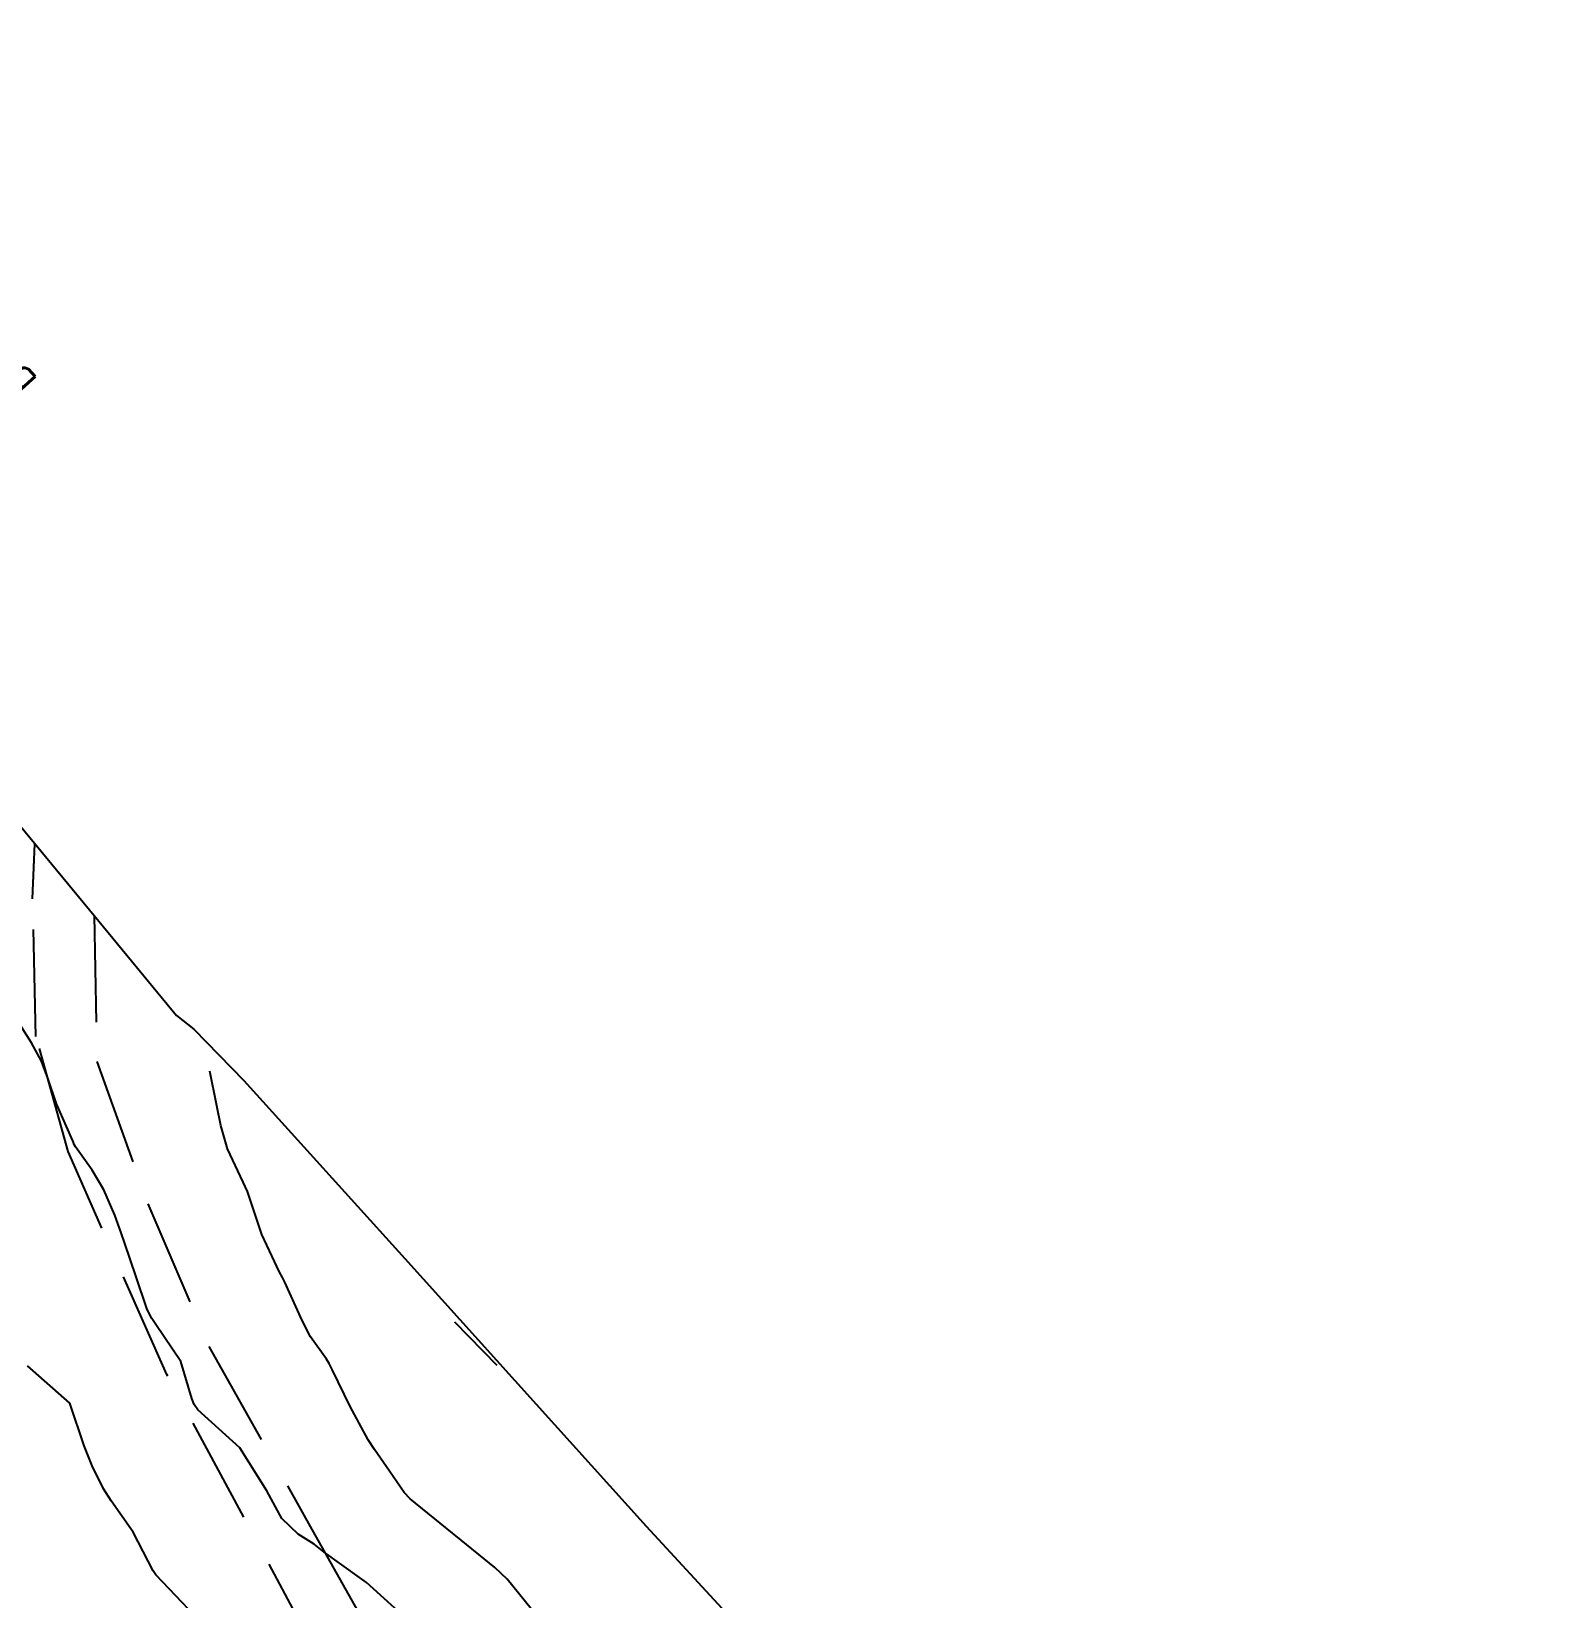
# Model space of a CAD drawing. Header units: metres. Extents: x 298520 to 308411, y 7433745 to 7450750.
# Drawn here: x 300813.7 to 300884.5, y 7448688.7 to 7448762.1 of the extents above; entities that cross this region are included whole.
import ezdxf

# ---------------------------------------------------------------- set-up
doc = ezdxf.new("R2010")
doc.units = ezdxf.units.M
doc.header["$LTSCALE"] = 10
doc.linetypes.add('DASHED', pattern=[0.75, 0.5, -0.25])
for name, color, linetype in [('Area', 45, 'Continuous'), ('Curvas de Nivel 1m', 11, 'Continuous'), ('Curvas de Nivel 5m', 15, 'Continuous'), ('TEXTO', 45, 'Continuous'), ('Vias Secundárias', 230, 'DASHED')]:
    doc.layers.add(name, color=color, linetype=linetype)
doc.styles.add('ROMANS', font='romans', dxfattribs={"height": 0.2})

msp = doc.modelspace()

# ---------------------------------------------------------------- linework, layer by layer
at = {"layer": 'Area'}
msp.add_polyline3d([(300812.406, 7448725.893, 733.657), (300816.668, 7448720.725, 734.238), (300820.535, 7448716.029, 734.317), (300821.339, 7448715.404, 734.576), (300823.688, 7448713, 734.777), (300831.222, 7448704.651, 735.497), (300842.527, 7448692.127, 735.437), (300847.38, 7448686.87, 735.587)], dxfattribs=at)
at = {"layer": 'Curvas de Nivel 1m', "flags": 128}
for points, elevation in [([(300831.413, 7448687.7), (300829.431, 7448689.486), (300829.102, 7448689.723), (300827.445, 7448690.915), (300826.982, 7448691.281), (300826.233, 7448691.758), (300825.464, 7448692.487), (300824.767, 7448693.777), (300823.503, 7448695.79), (300821.529, 7448697.577), (300821.352, 7448697.822), (300821.255, 7448698.103), (300820.736, 7448699.828), (300819.57, 7448701.569), (300819.376, 7448701.842), (300819.158, 7448702.265), (300818.622, 7448703.85), (300818.108, 7448705.365), (300817.941, 7448705.857), (300817.635, 7448706.683), (300817.13, 7448707.868), (300816.587, 7448708.801), (300815.807, 7448709.888), (300815.757, 7448709.972), (300815.676, 7448710.168), (300814.913, 7448711.898), (300814.509, 7448713.104), (300814.199, 7448713.905), (300813.731, 7448714.757), (300812.998, 7448715.917)], 734), ([(300835.553, 7448699.65), (300833.573, 7448701.67), (300833.573, 7448701.67)], 736), ([(300821.414, 7448687.902), (300819.568, 7448689.839), (300819.435, 7448690.033), (300818.5, 7448691.85), (300817.475, 7448693.311), (300817.107, 7448693.866), (300816.573, 7448694.953), (300816.202, 7448695.88), (300815.533, 7448697.89), (300813.55, 7448699.64)], 733)]:
    msp.add_lwpolyline(points, dxfattribs=dict(at, elevation=elevation))
at = {"layer": 'Curvas de Nivel 5m', "elevation": 735, "flags": 128}
msp.add_lwpolyline([(300837.416, 7448687.934), (300836.028, 7448689.644), (300835.438, 7448690.187), (300833.612, 7448691.668), (300833.455, 7448691.801), (300832.875, 7448692.266), (300831.478, 7448693.399), (300831.197, 7448693.703), (300830.508, 7448694.694), (300829.807, 7448695.717), (300829.51, 7448696.175), (300828.661, 7448697.729), (300827.822, 7448699.466), (300827.688, 7448699.739), (300827.555, 7448699.944), (300826.807, 7448700.993), (300826.412, 7448701.757), (300825.6, 7448703.552), (300825.489, 7448703.771), (300825.36, 7448704.018), (300824.528, 7448705.781), (300823.959, 7448707.467), (300823.852, 7448707.788), (300823.65, 7448708.236), (300822.912, 7448709.798), (300822.601, 7448710.883), (300822.418, 7448711.803), (300822.093, 7448713.43)], dxfattribs=at)
at = {"layer": 'Vias Secundárias'}
for points, elevation in [([(300884.48, 7448646.911), (300875.418, 7448639.595), (300866.858, 7448635.45), (300860.518, 7448635.697), (300856.523, 7448639.583), (300850.189, 7448648.717), (300842.505, 7448662.214), (300835.755, 7448672.603), (300827.241, 7448685.939), (300820.075, 7448699.226), (300815.452, 7448709.671), (300813.948, 7448715.06), (300813.79, 7448721.505), (300813.899, 7448724.082)], 735.065), ([(300816.668, 7448720.725), (300816.799, 7448713.888), (300819.191, 7448707.226), (300822.044, 7448700.542), (300826.875, 7448691.968), (300832.691, 7448681.632), (300836.426, 7448676.139), (300844.264, 7448664.305), (300850.574, 7448653.643), (300855.007, 7448646.156), (300859.576, 7448640.11), (300861.173, 7448639.101), (300864.433, 7448638.776), (300869.227, 7448640.932), (300875.485, 7448644.35), (300882.385, 7448649.245)], 734.238)]:
    msp.add_lwpolyline(points, dxfattribs=dict(at, elevation=elevation))

# ---------------------------------------------------------------- texts
at = {"layer": 'TEXTO', "style": 'ROMANS', "width": 0.8}
msp.add_text('Bueiro Totalmente Entupido', height=1.5, rotation=132.12414, dxfattribs=at).set_placement((300814.044, 7448745.803))

doc.saveas('drawing.dxf')
